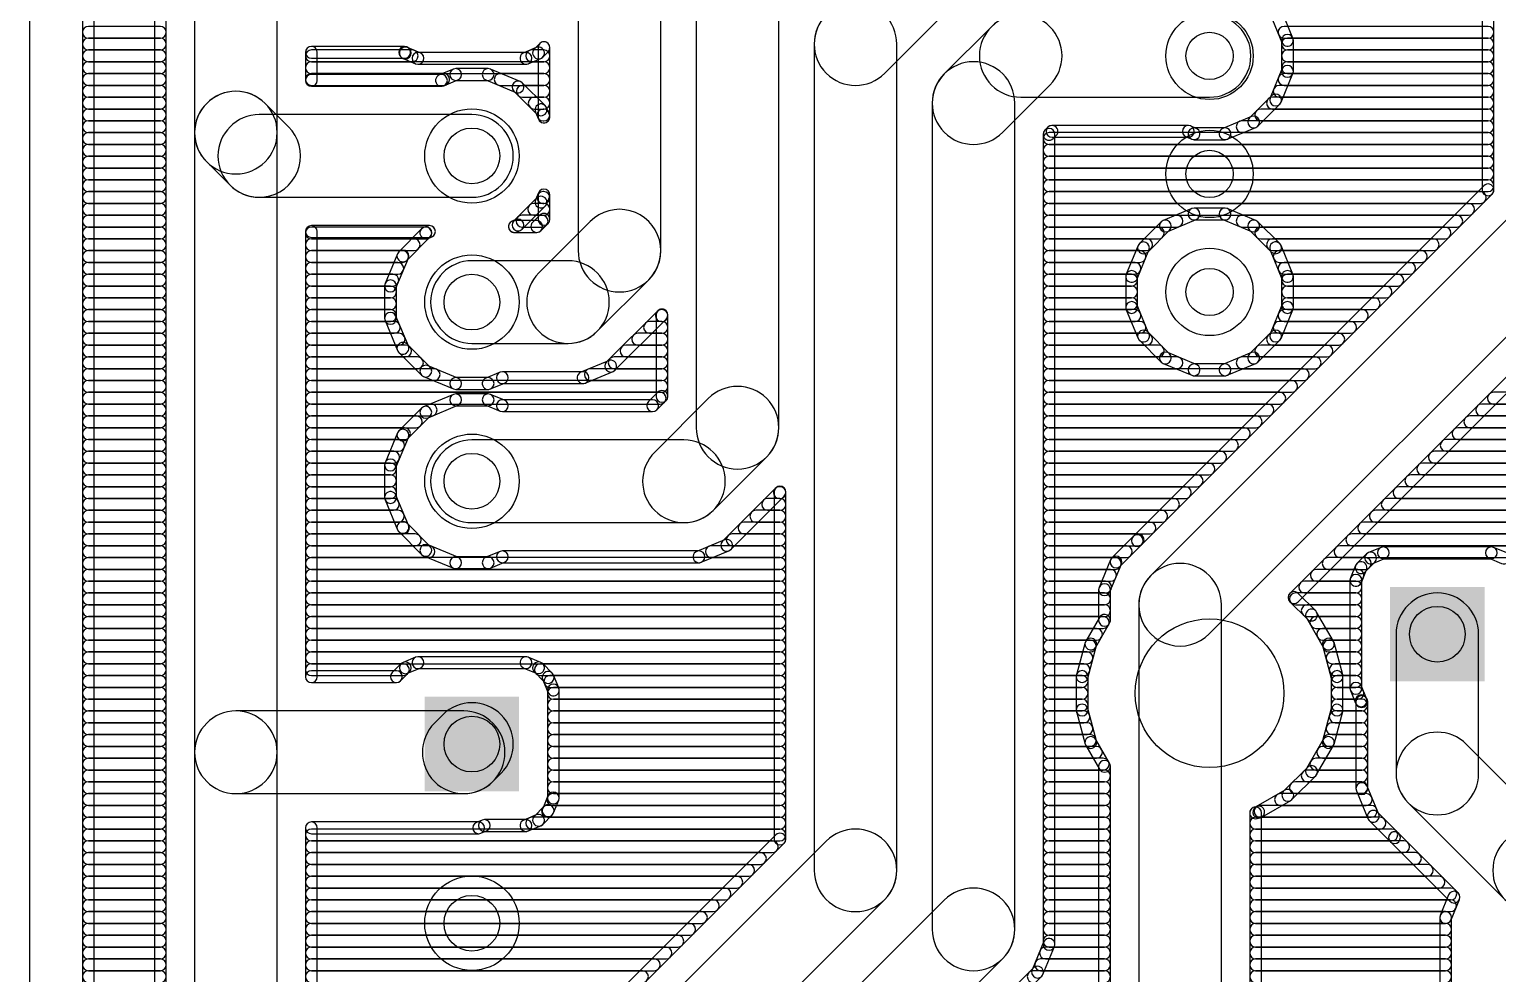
# Model space of a CAD drawing. Extents: x 5 to 83, y -5 to 101.
# Drawn here: x 5.08 to 36.68, y 9.21 to 29.53 of the extents above; entities that cross this region are included whole.
import ezdxf

# ---------------------------------------------------------------- set-up
doc = ezdxf.new("R2010")
doc.units = 0
for name, color, linetype in [('16', 175, 'CONTINUOUS'), ('17', 82, 'CONTINUOUS'), ('20', 30, 'CONTINUOUS'), ('44', 253, 'CONTINUOUS')]:
    doc.layers.add(name, color=color, linetype=linetype)

# ---------------------------------------------------------------- blocks, each defined once
blk = doc.blocks.new('ROUNDP')
blk.add_circle((0, 0), 0.5)
blk = doc.blocks.new('SQUAREP')
blk.add_solid([(-0.5, -0.5), (0.5, -0.5), (-0.5, 0.5), (0.5, 0.5)])

msp = doc.modelspace()

# ---------------------------------------------------------------- linework, layer by layer
at = {"layer": '16'}
for points in [[(6.477, -3.937), (6.477, 99.492, 1), (6.223, 99.492), (6.223, -3.937, 1)], [(36.3474, 39.0584), (36.3474, 26.0733, 1), (36.6014, 26.0733), (36.6014, 39.0584, 1)], [(18.669, 24.765), (18.669, 31.75, 1), (16.891, 31.75), (16.891, 24.765, 1)], [(23.4886, 28.5814), (25.7746, 30.8674, 1), (24.5174, 32.1246), (22.2314, 29.8386, 1)], [(10.414, 27.305), (10.414, 30.48, 1), (8.636, 30.48), (8.636, 27.305, 1)], [(21.209, 20.955), (21.209, 30.48, 1), (19.431, 30.48), (19.431, 20.955, 1)], [(7.7724, 30.3805), (7.7724, 0.9466, 1), (8.0264, 0.9466), (8.0264, 30.3805, 1)], [(23.749, 11.43), (23.749, 29.21, 1), (21.971, 29.21), (21.971, 11.43, 1)], [(32.2737, 29.3381), (32.0185, 29.9542, 1), (31.7838, 29.857), (32.0391, 29.2409, 1)], [(25.7874, 29.5846), (24.7714, 28.5686, 1), (26.0286, 27.3114), (27.0446, 28.3274, 1)], [(30.48, 29.845), (26.416, 29.845, 1), (26.416, 28.067), (30.48, 28.067, 1)], [(6.35, 29.337), (7.8994, 29.337, 1), (7.8994, 29.591), (6.35, 29.591, 1)], [(32.0841, 29.337), (36.4744, 29.337, 1), (36.4744, 29.591), (32.0841, 29.591, 1)], [(32.2834, 28.6225), (32.2834, 29.2895, 1), (32.0294, 29.2895), (32.0294, 28.6225, 1)], [(6.35, 29.083), (7.8994, 29.083, 1), (7.8994, 29.337), (6.35, 29.337, 1)], [(6.35, 28.829), (7.8994, 28.829, 1), (7.8994, 29.083), (6.35, 29.083, 1)], [(11.2776, 28.4278), (11.2776, 29.0322, 1), (11.0236, 29.0322), (11.0236, 28.4278, 1)], [(11.1506, 28.9052), (13.1569, 28.9052, 1), (13.1569, 29.1592), (11.1506, 29.1592, 1)], [(11.1506, 28.829), (13.3198, 28.829, 1), (13.3198, 29.083), (11.1506, 29.083, 1)], [(13.0671, 28.9424), (13.0819, 28.9275, 1), (13.2616, 29.1071), (13.2467, 29.122, 1)], [(13.1231, 28.9), (13.3939, 28.7879, 1), (13.4911, 29.0225), (13.2203, 29.1347, 1)], [(15.8161, 28.7879), (16.0869, 28.9, 1), (15.9896, 29.1347), (15.7189, 29.0225, 1)], [(15.8902, 28.829), (16.1544, 28.829, 1), (16.1544, 29.083), (15.8902, 29.083, 1)], [(16.1281, 28.9275), (16.2442, 29.0437, 1), (16.0646, 29.2233), (15.9484, 29.1071, 1)], [(16.0274, 29.1335), (16.0274, 27.6414, 1), (16.2814, 27.6414), (16.2814, 29.1335, 1)], [(32.1564, 29.083), (36.4744, 29.083, 1), (36.4744, 29.337), (32.1564, 29.337, 1)], [(32.1564, 28.829), (36.4744, 28.829, 1), (36.4744, 29.083), (32.1564, 29.083, 1)], [(6.35, 28.575), (7.8994, 28.575, 1), (7.8994, 28.829), (6.35, 28.829, 1)], [(11.1506, 28.575), (16.1544, 28.575, 1), (16.1544, 28.829), (11.1506, 28.829, 1)], [(13.4425, 28.7782), (15.7675, 28.7782, 1), (15.7675, 29.0322), (13.4425, 29.0322, 1)], [(24.511, 27.94), (24.511, 10.16, 1), (26.289, 10.16), (26.289, 27.94, 1)], [(32.1564, 28.575), (36.4744, 28.575, 1), (36.4744, 28.829), (32.1564, 28.829, 1)], [(6.35, 28.321), (7.8994, 28.321, 1), (7.8994, 28.575), (6.35, 28.575, 1)], [(11.1506, 28.321), (13.9986, 28.321, 1), (13.9986, 28.575), (11.1506, 28.575, 1)], [(13.9498, 28.5548), (11.1506, 28.5548, 1), (11.1506, 28.3008), (13.9498, 28.3008, 1)], [(14.2078, 28.6721), (13.9012, 28.5451, 1), (13.9984, 28.3105), (14.305, 28.4375, 1)], [(14.9536, 28.6818), (14.2564, 28.6818, 1), (14.2564, 28.4278), (14.9536, 28.4278, 1)], [(15.6464, 28.4053), (15.0022, 28.6721, 1), (14.905, 28.4375), (15.5492, 28.1706, 1)], [(15.2114, 28.321), (16.1544, 28.321, 1), (16.1544, 28.575), (15.2114, 28.575, 1)], [(32.0185, 27.9578), (32.2737, 28.5739, 1), (32.0391, 28.6711), (31.7838, 28.055, 1)], [(32.0841, 28.321), (36.4744, 28.321, 1), (36.4744, 28.575), (32.0841, 28.575, 1)], [(6.35, 28.067), (7.8994, 28.067, 1), (7.8994, 28.321), (6.35, 28.321, 1)], [(10.414, 13.97), (10.414, 27.305, 1), (8.636, 27.305), (8.636, 13.97, 1)], [(10.6564, 27.4308), (10.1536, 27.9336, 1), (8.8964, 26.6764), (9.3992, 26.1736, 1)], [(16.1806, 27.8848), (15.6876, 28.3778, 1), (15.508, 28.1982), (16.001, 27.7052, 1)], [(15.6917, 28.067), (16.1544, 28.067, 1), (16.1544, 28.321), (15.6917, 28.321, 1)], [(31.5194, 27.445), (31.991, 27.9166, 1), (31.8114, 28.0962), (31.3398, 27.6246, 1)], [(31.9789, 28.067), (36.4744, 28.067, 1), (36.4744, 28.321), (31.9789, 28.321, 1)], [(6.35, 27.813), (7.8994, 27.813, 1), (7.8994, 28.067), (6.35, 28.067, 1)], [(6.35, 27.559), (7.8994, 27.559, 1), (7.8994, 27.813), (6.35, 27.813, 1)], [(15.9457, 27.813), (16.1544, 27.813, 1), (16.1544, 28.067), (15.9457, 28.067, 1)], [(16.2717, 27.69), (16.2081, 27.8436, 1), (15.9734, 27.7464), (16.0371, 27.5928, 1)], [(16.1359, 27.559), (16.1544, 27.559, 1), (16.1544, 27.813), (16.1359, 27.813, 1)], [(31.5808, 27.559), (36.4744, 27.559, 1), (36.4744, 27.813), (31.5808, 27.813, 1)], [(31.8348, 27.813), (36.4744, 27.813, 1), (36.4744, 28.067), (31.8348, 28.067, 1)], [(6.35, 27.305), (7.8994, 27.305, 1), (7.8994, 27.559), (6.35, 27.559, 1)], [(14.605, 27.6912), (10.0278, 27.6912, 1), (10.0278, 25.9132), (14.605, 25.9132, 1)], [(30.8621, 27.1623), (31.4782, 27.4175, 1), (31.381, 27.6521), (30.7649, 27.3969, 1)], [(31.1814, 27.305), (36.4744, 27.305, 1), (36.4744, 27.559), (31.1814, 27.559, 1)], [(6.35, 27.051), (7.8994, 27.051, 1), (7.8994, 27.305), (6.35, 27.305, 1)], [(27.1154, 27.1768), (27.1791, 27.2406, 1), (26.9995, 27.4202), (26.9358, 27.3565, 1)], [(27.1526, 9.8366), (27.1526, 27.2667, 1), (26.8986, 27.2667), (26.8986, 9.8366, 1)], [(27.0256, 27.051), (36.4744, 27.051, 1), (36.4744, 27.305), (27.0256, 27.305, 1)], [(27.0893, 27.2034), (30.0239, 27.2034, 1), (30.0239, 27.4574), (27.0893, 27.4574, 1)], [(29.9753, 27.2131), (30.0979, 27.1623, 1), (30.1951, 27.3969), (30.0725, 27.4477, 1)], [(30.1465, 27.1526), (30.8135, 27.1526, 1), (30.8135, 27.4066), (30.1465, 27.4066, 1)], [(6.35, 26.797), (7.8994, 26.797, 1), (7.8994, 27.051), (6.35, 27.051, 1)], [(27.0256, 26.797), (36.4744, 26.797, 1), (36.4744, 27.051), (27.0256, 27.051, 1)], [(6.35, 26.543), (7.8994, 26.543, 1), (7.8994, 26.797), (6.35, 26.797, 1)], [(27.0256, 26.543), (36.4744, 26.543, 1), (36.4744, 26.797), (27.0256, 26.797, 1)], [(6.35, 26.289), (7.8994, 26.289, 1), (7.8994, 26.543), (6.35, 26.543, 1)], [(6.35, 26.035), (7.8994, 26.035, 1), (7.8994, 26.289), (6.35, 26.289, 1)], [(27.0256, 26.289), (36.4744, 26.289, 1), (36.4744, 26.543), (27.0256, 26.543, 1)], [(27.0256, 26.035), (36.4744, 26.035, 1), (36.4744, 26.289), (27.0256, 26.289, 1)], [(30.4736, 16.5164), (38.7286, 24.7714, 1), (37.4714, 26.0286), (29.2164, 17.7736, 1)], [(6.35, 25.781), (7.8994, 25.781, 1), (7.8994, 26.035), (6.35, 26.035, 1)], [(15.6876, 25.2266), (16.1806, 25.7196, 1), (16.001, 25.8992), (15.508, 25.4062, 1)], [(16.2081, 25.7608), (16.2717, 25.9144, 1), (16.0371, 26.0116), (15.9734, 25.858, 1)], [(16.1316, 25.781), (16.1544, 25.781, 1), (16.1544, 26.035), (16.1316, 26.035, 1)], [(16.0274, 25.963), (16.0274, 25.4383, 1), (16.2814, 25.4383), (16.2814, 25.963, 1)], [(27.0256, 25.781), (36.3091, 25.781, 1), (36.3091, 26.035), (27.0256, 26.035, 1)], [(36.3846, 26.1631), (28.8344, 18.6129, 1), (29.014, 18.4333), (36.5642, 25.9835, 1)], [(6.35, 25.527), (7.8994, 25.527, 1), (7.8994, 25.781), (6.35, 25.781, 1)], [(17.3014, 23.0292), (18.4086, 24.1364, 1), (17.1514, 25.3936), (16.0442, 24.2864, 1)], [(15.9354, 25.527), (16.1544, 25.527, 1), (16.1544, 25.781), (15.9354, 25.781, 1)], [(27.0256, 25.527), (36.0551, 25.527, 1), (36.0551, 25.781), (27.0256, 25.781, 1)], [(30.0979, 25.6697), (29.4818, 25.4145, 1), (29.579, 25.1798), (30.1951, 25.4351, 1)], [(30.8135, 25.6794), (30.1465, 25.6794, 1), (30.1465, 25.4254), (30.8135, 25.4254, 1)], [(31.4782, 25.4145), (30.8621, 25.6697, 1), (30.7649, 25.4351), (31.381, 25.1798, 1)], [(6.35, 25.273), (7.8994, 25.273, 1), (7.8994, 25.527), (6.35, 25.527, 1)], [(11.2776, 15.5956), (11.2776, 25.1766, 1), (11.0236, 25.1766), (11.0236, 15.5956, 1)], [(11.1506, 25.0496), (13.692, 25.0496, 1), (13.692, 25.3036), (11.1506, 25.3036, 1)], [(13.6434, 25.2939), (13.5636, 25.2609, 1), (13.6608, 25.0262), (13.7405, 25.0593, 1)], [(15.5666, 25.1661), (15.6464, 25.1991, 1), (15.5492, 25.4337), (15.4694, 25.4007, 1)], [(15.9995, 25.4104), (15.518, 25.4104, 1), (15.518, 25.1564), (15.9995, 25.1564, 1)], [(15.6814, 25.273), (16.1161, 25.273, 1), (16.1161, 25.527), (15.6814, 25.527, 1)], [(16.0646, 25.5281), (15.9096, 25.3732, 1), (16.0893, 25.1936), (16.2442, 25.3485, 1)], [(27.0256, 25.273), (29.7786, 25.273, 1), (29.7786, 25.527), (27.0256, 25.527, 1)], [(29.4406, 25.387), (28.969, 24.9154, 1), (29.1486, 24.7358), (29.6202, 25.2074, 1)], [(31.1814, 25.273), (35.8011, 25.273, 1), (35.8011, 25.527), (31.1814, 25.527, 1)], [(31.991, 24.9154), (31.5194, 25.387, 1), (31.3398, 25.2074), (31.8114, 24.7358, 1)], [(6.35, 25.019), (7.8994, 25.019, 1), (7.8994, 25.273), (6.35, 25.273, 1)], [(6.35, 24.765), (7.8994, 24.765, 1), (7.8994, 25.019), (6.35, 25.019, 1)], [(11.1506, 25.019), (13.6181, 25.019, 1), (13.6181, 25.273), (11.1506, 25.273, 1)], [(11.1506, 24.765), (13.3607, 24.765, 1), (13.3607, 25.019), (11.1506, 25.019, 1)], [(13.5224, 25.2334), (13.0294, 24.7404, 1), (13.209, 24.5608), (13.702, 25.0538, 1)], [(27.0256, 25.019), (29.3792, 25.019, 1), (29.3792, 25.273), (27.0256, 25.273, 1)], [(27.0256, 24.765), (29.1252, 24.765, 1), (29.1252, 25.019), (27.0256, 25.019, 1)], [(31.5808, 25.019), (35.5471, 25.019, 1), (35.5471, 25.273), (31.5808, 25.273, 1)], [(31.8348, 24.765), (35.2931, 24.765, 1), (35.2931, 25.019), (31.8348, 25.019, 1)], [(6.35, 24.511), (7.8994, 24.511, 1), (7.8994, 24.765), (6.35, 24.765, 1)], [(11.1506, 24.511), (13.114, 24.511, 1), (13.114, 24.765), (11.1506, 24.765, 1)], [(13.0019, 24.6992), (12.7351, 24.055, 1), (12.9697, 23.9578), (13.2365, 24.602, 1)], [(27.0256, 24.511), (28.9811, 24.511, 1), (28.9811, 24.765), (27.0256, 24.765, 1)], [(28.9415, 24.8742), (28.6863, 24.2581, 1), (28.9209, 24.1609), (29.1761, 24.777, 1)], [(32.2737, 24.2581), (32.0185, 24.8742, 1), (31.7838, 24.777), (32.0391, 24.1609, 1)], [(31.9789, 24.511), (35.0391, 24.511, 1), (35.0391, 24.765), (31.9789, 24.765, 1)], [(6.35, 24.257), (7.8994, 24.257, 1), (7.8994, 24.511), (6.35, 24.511, 1)], [(11.1506, 24.257), (13.0088, 24.257, 1), (13.0088, 24.511), (11.1506, 24.511, 1)], [(14.605, 22.7688), (16.6728, 22.7688, 1), (16.6728, 24.5468), (14.605, 24.5468, 1)], [(27.0256, 24.257), (28.8759, 24.257, 1), (28.8759, 24.511), (27.0256, 24.511, 1)], [(28.6766, 24.2095), (28.6766, 23.5425, 1), (28.9306, 23.5425), (28.9306, 24.2095, 1)], [(32.0841, 24.257), (34.7851, 24.257, 1), (34.7851, 24.511), (32.0841, 24.511, 1)], [(32.2834, 23.5425), (32.2834, 24.2095, 1), (32.0294, 24.2095), (32.0294, 23.5425, 1)], [(6.35, 24.003), (7.8994, 24.003, 1), (7.8994, 24.257), (6.35, 24.257, 1)], [(11.1506, 24.003), (12.9036, 24.003, 1), (12.9036, 24.257), (11.1506, 24.257, 1)], [(12.7254, 24.0064), (12.7254, 23.3092, 1), (12.9794, 23.3092), (12.9794, 24.0064, 1)], [(27.0256, 24.003), (28.8036, 24.003, 1), (28.8036, 24.257), (27.0256, 24.257, 1)], [(32.1564, 24.003), (34.5311, 24.003, 1), (34.5311, 24.257), (32.1564, 24.257, 1)], [(32.3889, 17.2103), (39.1106, 23.9321, 1), (38.931, 24.1117), (32.2093, 17.3899, 1)], [(6.35, 23.749), (7.8994, 23.749, 1), (7.8994, 24.003), (6.35, 24.003, 1)], [(6.35, 23.495), (7.8994, 23.495, 1), (7.8994, 23.749), (6.35, 23.749, 1)], [(11.1506, 23.749), (12.8524, 23.749, 1), (12.8524, 24.003), (11.1506, 24.003, 1)], [(11.1506, 23.495), (12.8524, 23.495, 1), (12.8524, 23.749), (11.1506, 23.749, 1)], [(27.0256, 23.749), (28.8036, 23.749, 1), (28.8036, 24.003), (27.0256, 24.003, 1)], [(27.0256, 23.495), (28.8036, 23.495, 1), (28.8036, 23.749), (27.0256, 23.749, 1)], [(32.1564, 23.749), (34.2771, 23.749, 1), (34.2771, 24.003), (32.1564, 24.003, 1)], [(32.1564, 23.495), (34.0231, 23.495, 1), (34.0231, 23.749), (32.1564, 23.749, 1)], [(6.35, 23.241), (7.8994, 23.241, 1), (7.8994, 23.495), (6.35, 23.495, 1)], [(11.1506, 23.241), (12.8524, 23.241, 1), (12.8524, 23.495), (11.1506, 23.495, 1)], [(12.7351, 23.2606), (13.0019, 22.6164, 1), (13.2365, 22.7136), (12.9697, 23.3578, 1)], [(17.6834, 22.1899), (18.7842, 23.2907, 1), (18.6046, 23.4703), (17.5038, 22.3695, 1)], [(18.6819, 23.241), (18.6944, 23.241, 1), (18.6944, 23.495), (18.6819, 23.495, 1)], [(18.5674, 23.3805), (18.5674, 21.6283, 1), (18.8214, 21.6283), (18.8214, 23.3805, 1)], [(27.0256, 23.241), (28.8759, 23.241, 1), (28.8759, 23.495), (27.0256, 23.495, 1)], [(28.6863, 23.4939), (28.9415, 22.8778, 1), (29.1761, 22.975), (28.9209, 23.5911, 1)], [(32.0185, 22.8778), (32.2737, 23.4939, 1), (32.0391, 23.5911), (31.7838, 22.975, 1)], [(32.0841, 23.241), (33.7691, 23.241, 1), (33.7691, 23.495), (32.0841, 23.495, 1)], [(6.35, 22.987), (7.8994, 22.987, 1), (7.8994, 23.241), (6.35, 23.241, 1)], [(11.1506, 22.987), (12.9332, 22.987, 1), (12.9332, 23.241), (11.1506, 23.241, 1)], [(18.4279, 22.987), (18.6944, 22.987, 1), (18.6944, 23.241), (18.4279, 23.241, 1)], [(27.0256, 22.987), (28.9811, 22.987, 1), (28.9811, 23.241), (27.0256, 23.241, 1)], [(31.9789, 22.987), (33.5151, 22.987, 1), (33.5151, 23.241), (31.9789, 23.241, 1)], [(6.35, 22.733), (7.8994, 22.733, 1), (7.8994, 22.987), (6.35, 22.987, 1)], [(11.1506, 22.733), (13.0385, 22.733, 1), (13.0385, 22.987), (11.1506, 22.987, 1)], [(13.0294, 22.5752), (13.5224, 22.0822, 1), (13.702, 22.2618), (13.209, 22.7548, 1)], [(18.1739, 22.733), (18.6944, 22.733, 1), (18.6944, 22.987), (18.1739, 22.987, 1)], [(27.0256, 22.733), (29.1252, 22.733, 1), (29.1252, 22.987), (27.0256, 22.987, 1)], [(28.969, 22.8366), (29.4406, 22.365, 1), (29.6202, 22.5446), (29.1486, 23.0162, 1)], [(31.5194, 22.365), (31.991, 22.8366, 1), (31.8114, 23.0162), (31.3398, 22.5446, 1)], [(31.8348, 22.733), (33.2611, 22.733, 1), (33.2611, 22.987), (31.8348, 22.987, 1)], [(6.35, 22.479), (7.8994, 22.479, 1), (7.8994, 22.733), (6.35, 22.733, 1)], [(6.35, 22.225), (7.8994, 22.225, 1), (7.8994, 22.479), (6.35, 22.479, 1)], [(11.1506, 22.479), (13.1782, 22.479, 1), (13.1782, 22.733), (11.1506, 22.733, 1)], [(11.1506, 22.225), (13.4322, 22.225, 1), (13.4322, 22.479), (11.1506, 22.479, 1)], [(17.6659, 22.225), (18.6944, 22.225, 1), (18.6944, 22.479), (17.6659, 22.479, 1)], [(17.9199, 22.479), (18.6944, 22.479, 1), (18.6944, 22.733), (17.9199, 22.733, 1)], [(27.0256, 22.479), (29.3792, 22.479, 1), (29.3792, 22.733), (27.0256, 22.733, 1)], [(27.0256, 22.225), (29.7786, 22.225, 1), (29.7786, 22.479), (27.0256, 22.479, 1)], [(29.4818, 22.3375), (30.0979, 22.0823, 1), (30.1951, 22.3169), (29.579, 22.5721, 1)], [(30.8621, 22.0823), (31.4782, 22.3375, 1), (31.381, 22.5721), (30.7649, 22.3169, 1)], [(31.1814, 22.225), (32.7531, 22.225, 1), (32.7531, 22.479), (31.1814, 22.479, 1)], [(31.5808, 22.479), (33.0071, 22.479, 1), (33.0071, 22.733), (31.5808, 22.733, 1)], [(6.35, 21.971), (7.8994, 21.971, 1), (7.8994, 22.225), (6.35, 22.225, 1)], [(11.1506, 21.971), (13.7909, 21.971, 1), (13.7909, 22.225), (11.1506, 22.225, 1)], [(13.5636, 22.0547), (14.2078, 21.7879, 1), (14.305, 22.0225), (13.6608, 22.2893, 1)], [(15.0022, 21.7879), (15.3088, 21.9149, 1), (15.2116, 22.1495), (14.905, 22.0225, 1)], [(15.2602, 21.9052), (16.9962, 21.9052, 1), (16.9962, 22.1592), (15.2602, 22.1592, 1)], [(17.0448, 21.9149), (17.6422, 22.1623, 1), (17.545, 22.397), (16.9475, 22.1495, 1)], [(17.155, 21.971), (18.6944, 21.971, 1), (18.6944, 22.225), (17.155, 22.225, 1)], [(27.0256, 21.971), (32.4991, 21.971, 1), (32.4991, 22.225), (27.0256, 22.225, 1)], [(30.1465, 22.0726), (30.8135, 22.0726, 1), (30.8135, 22.3266), (30.1465, 22.3266, 1)], [(6.35, 21.717), (7.8994, 21.717, 1), (7.8994, 21.971), (6.35, 21.971, 1)], [(11.1506, 21.717), (18.6944, 21.717, 1), (18.6944, 21.971), (11.1506, 21.971, 1)], [(14.2564, 21.7782), (14.9536, 21.7782, 1), (14.9536, 22.0322), (14.2564, 22.0322, 1)], [(19.7958, 19.1736), (20.9486, 20.3264, 1), (19.6914, 21.5836), (18.5386, 20.4308, 1)], [(27.0256, 21.717), (32.2451, 21.717, 1), (32.2451, 21.971), (27.0256, 21.971, 1)], [(6.35, 21.463), (7.8994, 21.463, 1), (7.8994, 21.717), (6.35, 21.717, 1)], [(11.1506, 21.463), (18.6561, 21.463, 1), (18.6561, 21.717), (11.1506, 21.717, 1)], [(14.2078, 21.6721), (13.5636, 21.4053, 1), (13.6608, 21.1706), (14.305, 21.4375, 1)], [(14.9536, 21.6818), (14.2564, 21.6818, 1), (14.2564, 21.4278), (14.9536, 21.4278, 1)], [(15.3088, 21.5451), (15.0022, 21.6721, 1), (14.905, 21.4375), (15.2116, 21.3105, 1)], [(18.4939, 21.5548), (15.2602, 21.5548, 1), (15.2602, 21.3008), (18.4939, 21.3008, 1)], [(18.6046, 21.7181), (18.404, 21.5176, 1), (18.5837, 21.338), (18.7842, 21.5385, 1)], [(27.0256, 21.463), (31.9911, 21.463, 1), (31.9911, 21.717), (27.0256, 21.717, 1)], [(36.5889, 21.463), (64.2366, 21.463, 1), (64.2366, 21.717), (36.5889, 21.717, 1)], [(6.35, 21.209), (7.8994, 21.209, 1), (7.8994, 21.463), (6.35, 21.463, 1)], [(6.35, 20.955), (7.8994, 20.955, 1), (7.8994, 21.209), (6.35, 21.209, 1)], [(11.1506, 21.209), (13.7282, 21.209, 1), (13.7282, 21.463), (11.1506, 21.463, 1)], [(11.1506, 20.955), (13.4063, 20.955, 1), (13.4063, 21.209), (11.1506, 21.209, 1)], [(13.5224, 21.3778), (13.0294, 20.8848, 1), (13.209, 20.7052), (13.702, 21.1982, 1)], [(27.0256, 21.209), (31.7371, 21.209, 1), (31.7371, 21.463), (27.0256, 21.463, 1)], [(27.0256, 20.955), (31.4831, 20.955, 1), (31.4831, 21.209), (27.0256, 21.209, 1)], [(36.0809, 20.955), (64.2366, 20.955, 1), (64.2366, 21.209), (36.0809, 21.209, 1)], [(36.3349, 21.209), (64.2366, 21.209, 1), (64.2366, 21.463), (36.3349, 21.463, 1)], [(6.35, 20.701), (7.8994, 20.701, 1), (7.8994, 20.955), (6.35, 20.955, 1)], [(11.1506, 20.701), (13.1523, 20.701, 1), (13.1523, 20.955), (11.1506, 20.955, 1)], [(13.0019, 20.8436), (12.7351, 20.1994, 1), (12.9697, 20.1022), (13.2365, 20.7464, 1)], [(27.0256, 20.701), (31.2291, 20.701, 1), (31.2291, 20.955), (27.0256, 20.955, 1)], [(35.8269, 20.701), (64.2366, 20.701, 1), (64.2366, 20.955), (35.8269, 20.955, 1)], [(6.35, 20.447), (7.8994, 20.447, 1), (7.8994, 20.701), (6.35, 20.701, 1)], [(11.1506, 20.447), (13.0277, 20.447, 1), (13.0277, 20.701), (11.1506, 20.701, 1)], [(14.605, 18.9132), (19.1672, 18.9132, 1), (19.1672, 20.6912), (14.605, 20.6912, 1)], [(27.0256, 20.447), (30.9751, 20.447, 1), (30.9751, 20.701), (27.0256, 20.701, 1)], [(35.5729, 20.447), (64.2366, 20.447, 1), (64.2366, 20.701), (35.5729, 20.701, 1)], [(6.35, 20.193), (7.8994, 20.193, 1), (7.8994, 20.447), (6.35, 20.447, 1)], [(11.1506, 20.193), (12.9225, 20.193, 1), (12.9225, 20.447), (11.1506, 20.447, 1)], [(12.7254, 20.1508), (12.7254, 19.4536, 1), (12.9794, 19.4536), (12.9794, 20.1508, 1)], [(27.0256, 20.193), (30.7211, 20.193, 1), (30.7211, 20.447), (27.0256, 20.447, 1)], [(35.3189, 20.193), (64.2366, 20.193, 1), (64.2366, 20.447), (35.3189, 20.447, 1)], [(6.35, 19.939), (7.8994, 19.939, 1), (7.8994, 20.193), (6.35, 20.193, 1)], [(6.35, 19.685), (7.8994, 19.685, 1), (7.8994, 19.939), (6.35, 19.939, 1)], [(11.1506, 19.939), (12.8524, 19.939, 1), (12.8524, 20.193), (11.1506, 20.193, 1)], [(11.1506, 19.685), (12.8524, 19.685, 1), (12.8524, 19.939), (11.1506, 19.939, 1)], [(27.0256, 19.939), (30.4671, 19.939, 1), (30.4671, 20.193), (27.0256, 20.193, 1)], [(27.0256, 19.685), (30.2131, 19.685, 1), (30.2131, 19.939), (27.0256, 19.939, 1)], [(34.8109, 19.685), (64.2366, 19.685, 1), (64.2366, 19.939), (34.8109, 19.939, 1)], [(35.0649, 19.939), (64.2366, 19.939, 1), (64.2366, 20.193), (35.0649, 20.193, 1)], [(6.35, 19.431), (7.8994, 19.431, 1), (7.8994, 19.685), (6.35, 19.685, 1)], [(11.1506, 19.431), (12.8524, 19.431, 1), (12.8524, 19.685), (11.1506, 19.685, 1)], [(20.1778, 18.3343), (21.3242, 19.4807, 1), (21.1446, 19.6603), (19.9982, 18.5139, 1)], [(21.2219, 19.431), (21.2344, 19.431, 1), (21.2344, 19.685), (21.2219, 19.685, 1)], [(21.1074, 19.5705), (21.1074, 12.1033, 1), (21.3614, 12.1033), (21.3614, 19.5705, 1)], [(27.0256, 19.431), (29.9591, 19.431, 1), (29.9591, 19.685), (27.0256, 19.685, 1)], [(34.5569, 19.431), (64.2366, 19.431, 1), (64.2366, 19.685), (34.5569, 19.685, 1)], [(6.35, 19.177), (7.8994, 19.177, 1), (7.8994, 19.431), (6.35, 19.431, 1)], [(11.1506, 19.177), (12.9144, 19.177, 1), (12.9144, 19.431), (11.1506, 19.431, 1)], [(12.7351, 19.405), (13.0019, 18.7608, 1), (13.2365, 18.858), (12.9697, 19.5022, 1)], [(20.9679, 19.177), (21.2344, 19.177, 1), (21.2344, 19.431), (20.9679, 19.431, 1)], [(27.0256, 19.177), (29.7051, 19.177, 1), (29.7051, 19.431), (27.0256, 19.431, 1)], [(34.3029, 19.177), (64.2366, 19.177, 1), (64.2366, 19.431), (34.3029, 19.431, 1)], [(6.35, 18.923), (7.8994, 18.923, 1), (7.8994, 19.177), (6.35, 19.177, 1)], [(11.1506, 18.923), (13.0196, 18.923, 1), (13.0196, 19.177), (11.1506, 19.177, 1)], [(20.7139, 18.923), (21.2344, 18.923, 1), (21.2344, 19.177), (20.7139, 19.177, 1)], [(27.0256, 18.923), (29.4511, 18.923, 1), (29.4511, 19.177), (27.0256, 19.177, 1)], [(34.0489, 18.923), (64.2366, 18.923, 1), (64.2366, 19.177), (34.0489, 19.177, 1)], [(6.35, 18.669), (7.8994, 18.669, 1), (7.8994, 18.923), (6.35, 18.923, 1)], [(6.35, 18.415), (7.8994, 18.415, 1), (7.8994, 18.669), (6.35, 18.669, 1)], [(11.1506, 18.669), (13.1326, 18.669, 1), (13.1326, 18.923), (11.1506, 18.923, 1)], [(11.1506, 18.415), (13.3866, 18.415, 1), (13.3866, 18.669), (11.1506, 18.669, 1)], [(13.0294, 18.7196), (13.5224, 18.2266, 1), (13.702, 18.4062), (13.209, 18.8992, 1)], [(20.2059, 18.415), (21.2344, 18.415, 1), (21.2344, 18.669), (20.2059, 18.669, 1)], [(20.4599, 18.669), (21.2344, 18.669, 1), (21.2344, 18.923), (20.4599, 18.923, 1)], [(27.0256, 18.669), (29.1971, 18.669, 1), (29.1971, 18.923), (27.0256, 18.923, 1)], [(27.0256, 18.415), (28.9431, 18.415, 1), (28.9431, 18.669), (27.0256, 18.669, 1)], [(28.8344, 18.6129), (28.3771, 18.1556, 1), (28.5567, 17.976), (29.014, 18.4333, 1)], [(33.5409, 18.415), (64.2366, 18.415, 1), (64.2366, 18.669), (33.5409, 18.669, 1)], [(33.7949, 18.669), (64.2366, 18.669, 1), (64.2366, 18.923), (33.7949, 18.923, 1)], [(6.35, 18.161), (7.8994, 18.161, 1), (7.8994, 18.415), (6.35, 18.415, 1)], [(11.1506, 18.161), (13.6808, 18.161, 1), (13.6808, 18.415), (11.1506, 18.415, 1)], [(13.5636, 18.1991), (14.2078, 17.9323, 1), (14.305, 18.1669), (13.6608, 18.4337, 1)], [(19.5392, 18.0593), (20.1366, 18.3067, 1), (20.0394, 18.5414), (19.4419, 18.2939, 1)], [(19.7595, 18.161), (21.2344, 18.161, 1), (21.2344, 18.415), (19.7595, 18.415, 1)], [(27.0256, 18.161), (28.6891, 18.161, 1), (28.6891, 18.415), (27.0256, 18.415, 1)], [(33.2869, 18.161), (64.2366, 18.161, 1), (64.2366, 18.415), (33.2869, 18.415, 1)], [(34.1711, 18.3799), (33.9003, 18.2678, 1), (33.9975, 18.0331), (34.2683, 18.1453, 1)], [(36.5447, 18.3896), (34.2197, 18.3896, 1), (34.2197, 18.1356), (36.5447, 18.1356, 1)], [(36.8641, 18.2678), (36.5933, 18.3799, 1), (36.4961, 18.1453), (36.7668, 18.0331, 1)], [(6.35, 17.907), (7.8994, 17.907, 1), (7.8994, 18.161), (6.35, 18.161, 1)], [(11.1506, 17.907), (21.2344, 17.907, 1), (21.2344, 18.161), (11.1506, 18.161, 1)], [(14.2564, 17.9226), (14.9536, 17.9226, 1), (14.9536, 18.1766), (14.2564, 18.1766, 1)], [(15.0022, 17.9323), (15.3088, 18.0593, 1), (15.2116, 18.2939), (14.905, 18.1669, 1)], [(15.2602, 18.0496), (19.4906, 18.0496, 1), (19.4906, 18.3036), (15.2602, 18.3036, 1)], [(27.0256, 17.907), (28.4537, 17.907, 1), (28.4537, 18.161), (27.0256, 18.161, 1)], [(28.3495, 18.1144), (28.1021, 17.517, 1), (28.3367, 17.4197), (28.5842, 18.0172, 1)], [(30.734, 8.255), (30.734, 17.145, 1), (28.956, 17.145), (28.956, 8.255, 1)], [(33.0329, 17.907), (33.8325, 17.907, 1), (33.8325, 18.161), (33.0329, 18.161, 1)], [(33.6244, 17.9919), (33.5123, 17.7211, 1), (33.7469, 17.6239), (33.8591, 17.8946, 1)], [(33.8591, 18.2403), (33.6519, 18.0331, 1), (33.8315, 17.8534), (34.0387, 18.0607, 1)], [(6.35, 17.653), (7.8994, 17.653, 1), (7.8994, 17.907), (6.35, 17.907, 1)], [(11.1506, 17.653), (21.2344, 17.653, 1), (21.2344, 17.907), (11.1506, 17.907, 1)], [(27.0256, 17.653), (28.3485, 17.653, 1), (28.3485, 17.907), (27.0256, 17.907, 1)], [(32.7789, 17.653), (33.6741, 17.653, 1), (33.6741, 17.907), (32.7789, 17.907, 1)], [(33.5026, 17.6725), (33.5026, 15.3475, 1), (33.7566, 15.3475), (33.7566, 17.6725, 1)], [(6.35, 17.399), (7.8994, 17.399, 1), (7.8994, 17.653), (6.35, 17.653, 1)], [(6.35, 17.145), (7.8994, 17.145, 1), (7.8994, 17.399), (6.35, 17.399, 1)], [(11.1506, 17.399), (21.2344, 17.399, 1), (21.2344, 17.653), (11.1506, 17.653, 1)], [(11.1506, 17.145), (21.2344, 17.145, 1), (21.2344, 17.399), (11.1506, 17.399, 1)], [(27.0256, 17.399), (28.2433, 17.399, 1), (28.2433, 17.653), (27.0256, 17.653, 1)], [(27.0256, 17.145), (28.2194, 17.145, 1), (28.2194, 17.399), (27.0256, 17.399, 1)], [(28.0924, 17.4684), (28.0924, 16.8105, 1), (28.3464, 16.8105), (28.3464, 17.4684, 1)], [(32.7647, 17.014), (32.3889, 17.3899, 1), (32.2093, 17.2103), (32.5851, 16.8344, 1)], [(32.3272, 17.145), (33.6296, 17.145, 1), (33.6296, 17.399), (32.3272, 17.399, 1)], [(32.5249, 17.399), (33.6296, 17.399, 1), (33.6296, 17.653), (32.5249, 17.653, 1)], [(34.4932, 16.51), (34.4932, 13.5128, 1), (36.2712, 13.5128), (36.2712, 16.51, 1)], [(6.35, 16.891), (7.8994, 16.891, 1), (7.8994, 17.145), (6.35, 17.145, 1)], [(11.1506, 16.891), (21.2344, 16.891, 1), (21.2344, 17.145), (11.1506, 17.145, 1)], [(27.0256, 16.891), (28.2194, 16.891, 1), (28.2194, 17.145), (27.0256, 17.145, 1)], [(32.5812, 16.891), (33.6296, 16.891, 1), (33.6296, 17.145), (32.5812, 17.145, 1)], [(6.35, 16.637), (7.8994, 16.637, 1), (7.8994, 16.891), (6.35, 16.891, 1)], [(11.1506, 16.637), (21.2344, 16.637, 1), (21.2344, 16.891), (11.1506, 16.891, 1)], [(27.0256, 16.637), (28.1925, 16.637, 1), (28.1925, 16.891), (27.0256, 16.891, 1)], [(28.1094, 16.874), (27.8139, 16.3623, 1), (28.0339, 16.2353), (28.3294, 16.747, 1)], [(33.1461, 16.3623), (32.7849, 16.9877, 1), (32.565, 16.8607), (32.9261, 16.2353, 1)], [(32.7675, 16.637), (33.6296, 16.637, 1), (33.6296, 16.891), (32.7675, 16.891, 1)], [(6.35, 16.383), (7.8994, 16.383, 1), (7.8994, 16.637), (6.35, 16.637, 1)], [(11.1506, 16.383), (21.2344, 16.383, 1), (21.2344, 16.637), (11.1506, 16.637, 1)], [(27.0256, 16.383), (28.0459, 16.383, 1), (28.0459, 16.637), (27.0256, 16.637, 1)], [(32.9141, 16.383), (33.6296, 16.383, 1), (33.6296, 16.637), (32.9141, 16.637, 1)], [(6.35, 16.129), (7.8994, 16.129, 1), (7.8994, 16.383), (6.35, 16.383, 1)], [(6.35, 15.875), (7.8994, 15.875, 1), (7.8994, 16.129), (6.35, 16.129, 1)], [(11.1506, 16.129), (21.2344, 16.129, 1), (21.2344, 16.383), (11.1506, 16.383, 1)], [(11.1506, 15.875), (21.2344, 15.875, 1), (21.2344, 16.129), (11.1506, 16.129, 1)], [(27.0256, 16.129), (27.9125, 16.129, 1), (27.9125, 16.383), (27.0256, 16.383, 1)], [(27.0256, 15.875), (27.8444, 15.875, 1), (27.8444, 16.129), (27.0256, 16.129, 1)], [(27.8013, 16.3316), (27.6143, 15.634, 1), (27.8597, 15.5683), (28.0466, 16.2659, 1)], [(33.3457, 15.634), (33.1587, 16.3316, 1), (32.9134, 16.2659), (33.1003, 15.5683, 1)], [(33.0475, 16.129), (33.6296, 16.129, 1), (33.6296, 16.383), (33.0475, 16.383, 1)], [(33.1156, 15.875), (33.6296, 15.875, 1), (33.6296, 16.129), (33.1156, 16.129, 1)], [(6.35, 15.621), (7.8994, 15.621, 1), (7.8994, 15.875), (6.35, 15.875, 1)], [(11.1506, 15.621), (13.1315, 15.621, 1), (13.1315, 15.875), (11.1506, 15.875, 1)], [(13.0819, 15.8781), (12.8893, 15.6854, 1), (13.0689, 15.5058), (13.2615, 15.6985, 1)], [(13.3939, 16.0177), (13.1231, 15.9056, 1), (13.2203, 15.6709), (13.4911, 15.7831, 1)], [(15.7675, 16.0274), (13.4425, 16.0274, 1), (13.4425, 15.7734), (15.7675, 15.7734, 1)], [(16.0869, 15.9056), (15.8161, 16.0177, 1), (15.7189, 15.7831), (15.9896, 15.6709, 1)], [(16.3353, 15.6709), (16.1281, 15.8781, 1), (15.9484, 15.6985), (16.1557, 15.4912, 1)], [(16.0785, 15.621), (21.2344, 15.621, 1), (21.2344, 15.875), (16.0785, 15.875, 1)], [(27.0256, 15.621), (27.7764, 15.621, 1), (27.7764, 15.875), (27.0256, 15.875, 1)], [(33.1836, 15.621), (33.6296, 15.621, 1), (33.6296, 15.875), (33.1836, 15.875, 1)], [(6.35, 15.367), (7.8994, 15.367, 1), (7.8994, 15.621), (6.35, 15.621, 1)], [(12.9791, 15.7226), (11.1506, 15.7226, 1), (11.1506, 15.4686), (12.9791, 15.4686, 1)], [(16.4749, 15.3589), (16.3628, 15.6297, 1), (16.1281, 15.5324), (16.2403, 15.2617, 1)], [(16.2815, 15.367), (21.2344, 15.367, 1), (21.2344, 15.621), (16.2815, 15.621, 1)], [(27.0256, 15.367), (27.737, 15.367, 1), (27.737, 15.621), (27.0256, 15.621, 1)], [(27.61, 15.6011), (27.61, 14.8789, 1), (27.864, 14.8789), (27.864, 15.6011, 1)], [(33.35, 14.8789), (33.35, 15.6011, 1), (33.096, 15.6011), (33.096, 14.8789, 1)], [(33.223, 15.367), (33.6296, 15.367, 1), (33.6296, 15.621), (33.223, 15.621, 1)], [(6.35, 15.113), (7.8994, 15.113, 1), (7.8994, 15.367), (6.35, 15.367, 1)], [(16.4846, 12.9853), (16.4846, 15.3103, 1), (16.2306, 15.3103), (16.2306, 12.9853, 1)], [(16.3576, 15.113), (21.2344, 15.113, 1), (21.2344, 15.367), (16.3576, 15.367, 1)], [(27.0256, 15.113), (27.737, 15.113, 1), (27.737, 15.367), (27.0256, 15.367, 1)], [(33.223, 15.113), (33.6741, 15.113, 1), (33.6741, 15.367), (33.223, 15.367, 1)], [(33.5123, 15.2989), (33.6244, 15.0281, 1), (33.8591, 15.1253), (33.7469, 15.3961, 1)], [(33.6519, 14.9869), (33.6668, 14.9721, 1), (33.8464, 15.1517), (33.8315, 15.1666, 1)], [(33.6296, 15.0619), (33.6296, 13.1894, 1), (33.8836, 13.1894), (33.8836, 15.0619, 1)], [(6.35, 14.859), (7.8994, 14.859, 1), (7.8994, 15.113), (6.35, 15.113, 1)], [(6.35, 14.605), (7.8994, 14.605, 1), (7.8994, 14.859), (6.35, 14.859, 1)], [(14.4272, 14.859), (9.525, 14.859, 1), (9.525, 13.081), (14.4272, 13.081, 1)], [(8.636, 13.97), (8.636, 1.27, 1), (10.414, 1.27), (10.414, 13.97, 1)], [(13.9764, 14.7764), (13.7986, 14.5986, 1), (15.0558, 13.3414), (15.2336, 13.5192, 1)], [(16.3576, 14.859), (21.2344, 14.859, 1), (21.2344, 15.113), (16.3576, 15.113, 1)], [(16.3576, 14.605), (21.2344, 14.605, 1), (21.2344, 14.859), (16.3576, 14.859, 1)], [(27.0256, 14.859), (27.737, 14.859, 1), (27.737, 15.113), (27.0256, 15.113, 1)], [(27.0256, 14.605), (27.7764, 14.605, 1), (27.7764, 14.859), (27.0256, 14.859, 1)], [(27.6143, 14.846), (27.8013, 14.1484, 1), (28.0466, 14.2141), (27.8597, 14.9117, 1)], [(33.1587, 14.1484), (33.3457, 14.846, 1), (33.1003, 14.9117), (32.9134, 14.2141, 1)], [(33.1836, 14.605), (33.7566, 14.605, 1), (33.7566, 14.859), (33.1836, 14.859, 1)], [(33.223, 14.859), (33.7566, 14.859, 1), (33.7566, 15.113), (33.223, 15.113, 1)], [(6.35, 14.351), (7.8994, 14.351, 1), (7.8994, 14.605), (6.35, 14.605, 1)], [(16.3576, 14.351), (21.2344, 14.351, 1), (21.2344, 14.605), (16.3576, 14.605, 1)], [(27.0256, 14.351), (27.8444, 14.351, 1), (27.8444, 14.605), (27.0256, 14.605, 1)], [(33.1156, 14.351), (33.7566, 14.351, 1), (33.7566, 14.605), (33.1156, 14.605, 1)], [(6.35, 14.097), (7.8994, 14.097, 1), (7.8994, 14.351), (6.35, 14.351, 1)], [(16.3576, 14.097), (21.2344, 14.097, 1), (21.2344, 14.351), (16.3576, 14.351, 1)], [(27.0256, 14.097), (27.9125, 14.097, 1), (27.9125, 14.351), (27.0256, 14.351, 1)], [(27.8139, 14.1177), (28.1094, 13.606, 1), (28.3294, 13.733), (28.0339, 14.2447, 1)], [(32.7849, 13.4923), (33.1461, 14.1177, 1), (32.9261, 14.2447), (32.565, 13.6193, 1)], [(33.0475, 14.097), (33.7566, 14.097, 1), (33.7566, 14.351), (33.0475, 14.351, 1)], [(34.7536, 12.8842), (36.8364, 10.8014, 1), (38.0936, 12.0586), (36.0108, 14.1414, 1)], [(6.35, 13.843), (7.8994, 13.843, 1), (7.8994, 14.097), (6.35, 14.097, 1)], [(16.3576, 13.843), (21.2344, 13.843, 1), (21.2344, 14.097), (16.3576, 14.097, 1)], [(27.0256, 13.843), (28.0459, 13.843, 1), (28.0459, 14.097), (27.0256, 14.097, 1)], [(32.9141, 13.843), (33.7566, 13.843, 1), (33.7566, 14.097), (32.9141, 14.097, 1)], [(6.35, 13.589), (7.8994, 13.589, 1), (7.8994, 13.843), (6.35, 13.843, 1)], [(6.35, 13.335), (7.8994, 13.335, 1), (7.8994, 13.589), (6.35, 13.589, 1)], [(16.3576, 13.589), (21.2344, 13.589, 1), (21.2344, 13.843), (16.3576, 13.843, 1)], [(16.3576, 13.335), (21.2344, 13.335, 1), (21.2344, 13.589), (16.3576, 13.589, 1)], [(27.0256, 13.589), (28.1925, 13.589, 1), (28.1925, 13.843), (27.0256, 13.843, 1)], [(27.0256, 13.335), (28.2194, 13.335, 1), (28.2194, 13.589), (27.0256, 13.589, 1)], [(28.0924, 13.6695), (28.0924, 8.9283, 1), (28.3464, 8.9283), (28.3464, 13.6695, 1)], [(32.254, 12.9553), (32.7647, 13.466, 1), (32.5851, 13.6456), (32.0744, 13.1349, 1)], [(32.5812, 13.335), (33.7566, 13.335, 1), (33.7566, 13.589), (32.5812, 13.589, 1)], [(32.7675, 13.589), (33.7566, 13.589, 1), (33.7566, 13.843), (32.7675, 13.843, 1)], [(6.35, 13.081), (7.8994, 13.081, 1), (7.8994, 13.335), (6.35, 13.335, 1)], [(16.3576, 13.081), (21.2344, 13.081, 1), (21.2344, 13.335), (16.3576, 13.335, 1)], [(27.0256, 13.081), (28.2194, 13.081, 1), (28.2194, 13.335), (27.0256, 13.335, 1)], [(32.3272, 13.081), (33.7566, 13.081, 1), (33.7566, 13.335), (32.3272, 13.335, 1)], [(33.6393, 13.1408), (33.8867, 12.5434, 1), (34.1214, 12.6406), (33.8739, 13.238, 1)], [(6.35, 12.827), (7.8994, 12.827, 1), (7.8994, 13.081), (6.35, 13.081, 1)], [(16.3628, 12.6659), (16.4749, 12.9367, 1), (16.2403, 13.0339), (16.1281, 12.7631, 1)], [(16.3446, 12.827), (21.2344, 12.827, 1), (21.2344, 13.081), (16.3446, 13.081, 1)], [(27.0256, 12.827), (28.2194, 12.827, 1), (28.2194, 13.081), (27.0256, 13.081, 1)], [(31.6023, 12.5739), (32.2277, 12.9351, 1), (32.1007, 13.155), (31.4753, 12.7939, 1)], [(32.0065, 12.827), (33.8541, 12.827, 1), (33.8541, 13.081), (32.0065, 13.081, 1)], [(6.35, 12.573), (7.8994, 12.573, 1), (7.8994, 12.827), (6.35, 12.827, 1)], [(16.1281, 12.4175), (16.3353, 12.6247, 1), (16.1557, 12.8043), (15.9484, 12.5971, 1)], [(16.2309, 12.573), (21.2344, 12.573, 1), (21.2344, 12.827), (16.2309, 12.827, 1)], [(27.0256, 12.573), (28.2194, 12.573, 1), (28.2194, 12.827), (27.0256, 12.827, 1)], [(31.5035, 12.543), (31.5716, 12.5613, 1), (31.5059, 12.8066), (31.4377, 12.7883, 1)], [(31.5976, 7.9316), (31.5976, 12.6657, 1), (31.3436, 12.6657), (31.3436, 7.9316, 1)], [(31.5666, 12.573), (33.9593, 12.573, 1), (33.9593, 12.827), (31.5666, 12.827, 1)], [(33.9143, 12.5022), (34.3716, 12.0449, 1), (34.5512, 12.2245), (34.0939, 12.6818, 1)], [(6.35, 12.319), (7.8994, 12.319, 1), (7.8994, 12.573), (6.35, 12.573, 1)], [(11.2776, 1.9433), (11.2776, 12.3444, 1), (11.0236, 12.3444), (11.0236, 1.9433, 1)], [(11.1506, 12.2174), (14.7506, 12.2174, 1), (14.7506, 12.4714), (11.1506, 12.4714, 1)], [(14.7992, 12.2271), (14.9218, 12.2779, 1), (14.8246, 12.5125), (14.7019, 12.4617, 1)], [(14.8732, 12.2682), (15.7675, 12.2682, 1), (15.7675, 12.5222), (14.8732, 12.5222, 1)], [(15.8161, 12.2779), (16.0869, 12.39, 1), (15.9896, 12.6247), (15.7189, 12.5125, 1)], [(15.8902, 12.319), (21.2344, 12.319, 1), (21.2344, 12.573), (15.8902, 12.573, 1)], [(27.0256, 12.319), (28.2194, 12.319, 1), (28.2194, 12.573), (27.0256, 12.573, 1)], [(31.4706, 12.319), (34.1501, 12.319, 1), (34.1501, 12.573), (31.4706, 12.573, 1)], [(6.35, 12.065), (7.8994, 12.065, 1), (7.8994, 12.319), (6.35, 12.319, 1)], [(6.35, 11.811), (7.8994, 11.811, 1), (7.8994, 12.065), (6.35, 12.065, 1)], [(11.1506, 12.065), (21.2344, 12.065, 1), (21.2344, 12.319), (11.1506, 12.319, 1)], [(11.1506, 11.811), (21.0691, 11.811, 1), (21.0691, 12.065), (11.1506, 12.065, 1)], [(19.2064, 6.5192), (23.4886, 10.8014, 1), (22.2314, 12.0586), (17.9492, 7.7764, 1)], [(21.1446, 12.1931), (17.8146, 8.8632, 1), (17.9943, 8.6836), (21.3242, 12.0135, 1)], [(27.0256, 12.065), (28.2194, 12.065, 1), (28.2194, 12.319), (27.0256, 12.319, 1)], [(27.0256, 11.811), (28.2194, 11.811, 1), (28.2194, 12.065), (27.0256, 12.065, 1)], [(31.4706, 12.065), (34.4041, 12.065, 1), (34.4041, 12.319), (31.4706, 12.319, 1)], [(31.4706, 11.811), (34.6581, 11.811, 1), (34.6581, 12.065), (31.4706, 12.065, 1)], [(34.4614, 12.0077), (34.4614, 12.0077, 1), (34.4614, 12.2617), (34.4614, 12.2617, 1)], [(34.3716, 12.0449), (35.6528, 10.7636, 1), (35.8324, 10.9433), (34.5512, 12.2245, 1)], [(37.465, 10.541), (43.18, 10.541, 1), (43.18, 12.319), (37.465, 12.319, 1)], [(6.35, 11.557), (7.8994, 11.557, 1), (7.8994, 11.811), (6.35, 11.811, 1)], [(11.1506, 11.557), (20.8151, 11.557, 1), (20.8151, 11.811), (11.1506, 11.811, 1)], [(27.0256, 11.557), (28.2194, 11.557, 1), (28.2194, 11.811), (27.0256, 11.811, 1)], [(31.4706, 11.557), (34.9121, 11.557, 1), (34.9121, 11.811), (31.4706, 11.811, 1)], [(6.35, 11.303), (7.8994, 11.303, 1), (7.8994, 11.557), (6.35, 11.557, 1)], [(11.1506, 11.303), (20.5611, 11.303, 1), (20.5611, 11.557), (11.1506, 11.557, 1)], [(27.0256, 11.303), (28.2194, 11.303, 1), (28.2194, 11.557), (27.0256, 11.557, 1)], [(31.4706, 11.303), (35.1661, 11.303, 1), (35.1661, 11.557), (31.4706, 11.557, 1)], [(6.35, 11.049), (7.8994, 11.049, 1), (7.8994, 11.303), (6.35, 11.303, 1)], [(11.1506, 11.049), (20.3071, 11.049, 1), (20.3071, 11.303), (11.1506, 11.303, 1)], [(27.0256, 11.049), (28.2194, 11.049, 1), (28.2194, 11.303), (27.0256, 11.303, 1)], [(31.4706, 11.049), (35.4201, 11.049, 1), (35.4201, 11.303), (31.4706, 11.303, 1)], [(6.35, 10.795), (7.8994, 10.795, 1), (7.8994, 11.049), (6.35, 11.049, 1)], [(6.35, 10.541), (7.8994, 10.541, 1), (7.8994, 10.795), (6.35, 10.795, 1)], [(11.1506, 10.795), (20.0531, 10.795, 1), (20.0531, 11.049), (11.1506, 11.049, 1)], [(11.1506, 10.541), (19.7991, 10.541, 1), (19.7991, 10.795), (11.1506, 10.795, 1)], [(24.7714, 10.7886), (17.7864, 3.8036, 1), (19.0436, 2.5464), (26.0286, 9.5314, 1)], [(27.0256, 10.795), (28.2194, 10.795, 1), (28.2194, 11.049), (27.0256, 11.049, 1)], [(27.0256, 10.541), (28.2194, 10.541, 1), (28.2194, 10.795), (27.0256, 10.795, 1)], [(31.4706, 10.795), (35.6741, 10.795, 1), (35.6741, 11.049), (31.4706, 11.049, 1)], [(31.4706, 10.541), (35.6658, 10.541, 1), (35.6658, 10.795), (31.4706, 10.795, 1)], [(35.6253, 10.9021), (35.4427, 10.4612, 1), (35.6773, 10.364), (35.8599, 10.8048, 1)], [(6.35, 10.287), (7.8994, 10.287, 1), (7.8994, 10.541), (6.35, 10.541, 1)], [(11.1506, 10.287), (19.5451, 10.287, 1), (19.5451, 10.541), (11.1506, 10.541, 1)], [(27.0256, 10.287), (28.2194, 10.287, 1), (28.2194, 10.541), (27.0256, 10.541, 1)], [(31.4706, 10.287), (35.5606, 10.287, 1), (35.5606, 10.541), (31.4706, 10.541, 1)], [(35.433, 10.4126), (35.433, -3.937, 1), (35.687, -3.937), (35.687, 10.4126, 1)], [(6.35, 10.033), (7.8994, 10.033, 1), (7.8994, 10.287), (6.35, 10.287, 1)], [(11.1506, 10.033), (19.2911, 10.033, 1), (19.2911, 10.287), (11.1506, 10.287, 1)], [(27.0256, 10.033), (28.2194, 10.033, 1), (28.2194, 10.287), (27.0256, 10.287, 1)], [(31.4706, 10.033), (35.56, 10.033, 1), (35.56, 10.287), (31.4706, 10.287, 1)], [(6.35, 9.779), (7.8994, 9.779, 1), (7.8994, 10.033), (6.35, 10.033, 1)], [(11.1506, 9.779), (19.0371, 9.779, 1), (19.0371, 10.033), (11.1506, 10.033, 1)], [(26.8954, 9.1906), (27.1429, 9.788, 1), (26.9083, 9.8852), (26.6608, 9.2878, 1)], [(27.0256, 9.779), (28.2194, 9.779, 1), (28.2194, 10.033), (27.0256, 10.033, 1)], [(31.4706, 9.779), (35.56, 9.779, 1), (35.56, 10.033), (31.4706, 10.033, 1)], [(6.35, 9.525), (7.8994, 9.525, 1), (7.8994, 9.779), (6.35, 9.779, 1)], [(6.35, 9.271), (7.8994, 9.271, 1), (7.8994, 9.525), (6.35, 9.525, 1)], [(11.1506, 9.525), (18.7831, 9.525, 1), (18.7831, 9.779), (11.1506, 9.779, 1)], [(11.1506, 9.271), (18.5291, 9.271, 1), (18.5291, 9.525), (11.1506, 9.525, 1)], [(26.8439, 9.271), (28.2194, 9.271, 1), (28.2194, 9.525), (26.8439, 9.525, 1)], [(26.9491, 9.525), (28.2194, 9.525, 1), (28.2194, 9.779), (26.9491, 9.779, 1)], [(31.4706, 9.525), (35.56, 9.525, 1), (35.56, 9.779), (31.4706, 9.779, 1)], [(31.4706, 9.271), (35.56, 9.271, 1), (35.56, 9.525), (31.4706, 9.525, 1)], [(6.35, 9.017), (7.8994, 9.017, 1), (7.8994, 9.271), (6.35, 9.271, 1)], [(11.1506, 9.017), (18.2751, 9.017, 1), (18.2751, 9.271), (11.1506, 9.271, 1)], [(26.4106, 8.6921), (26.8679, 9.1494, 1), (26.6883, 9.329), (26.231, 8.8717, 1)], [(26.6829, 9.017), (28.2194, 9.017, 1), (28.2194, 9.271), (26.6829, 9.271, 1)], [(31.4706, 9.017), (35.56, 9.017, 1), (35.56, 9.271), (31.4706, 9.271, 1)]]:
    msp.add_lwpolyline(points, format="xyb", close=True, dxfattribs=at)
at = {"layer": '20'}
msp.add_line((5.08, 100.635), (5.08, -5.08), dxfattribs=at)
msp.add_circle((30.48, 15.24), 1.6, dxfattribs=at)
at = {"layer": '44'}
for centre, radius in [((30.48, 28.956), 0.508), ((14.605, 26.8022), 0.6), ((30.48, 26.416), 0.508), ((30.48, 23.876), 0.508), ((14.605, 23.6578), 0.6), ((14.605, 19.8022), 0.6), ((35.3822, 16.51), 0.6), ((14.605, 14.1478), 0.6), ((14.605, 10.2922), 0.6)]:
    msp.add_circle(centre, radius, dxfattribs=at)

# ---------------------------------------------------------------- block references
at = {"layer": '17'}
for name, p, xscale, yscale, rotation in [('ROUNDP', (30.48, 28.956), 1.8796, 1.8796, 180), ('ROUNDP', (14.605, 26.8022), 2.032, 2.032, 270), ('ROUNDP', (30.48, 26.416), 1.8796, 1.8796, 180), ('ROUNDP', (14.605, 23.6578), 2.032, 2.032, 270), ('ROUNDP', (30.48, 23.876), 1.8796, 1.8796, 180), ('ROUNDP', (14.605, 19.8022), 2.032, 2.032, 270), ('SQUAREP', (14.605, 14.1478), 2.032, 2.032, 270), ('ROUNDP', (14.605, 10.2922), 2.032, 2.032, 270)]:
    msp.add_blockref(name, p, dxfattribs=dict(at, xscale=xscale, yscale=yscale, rotation=rotation))
at = {"layer": '17', "xscale": 2.032, "yscale": 2.032}
msp.add_blockref('SQUAREP', (35.3822, 16.51), dxfattribs=at)

doc.saveas('drawing.dxf')
